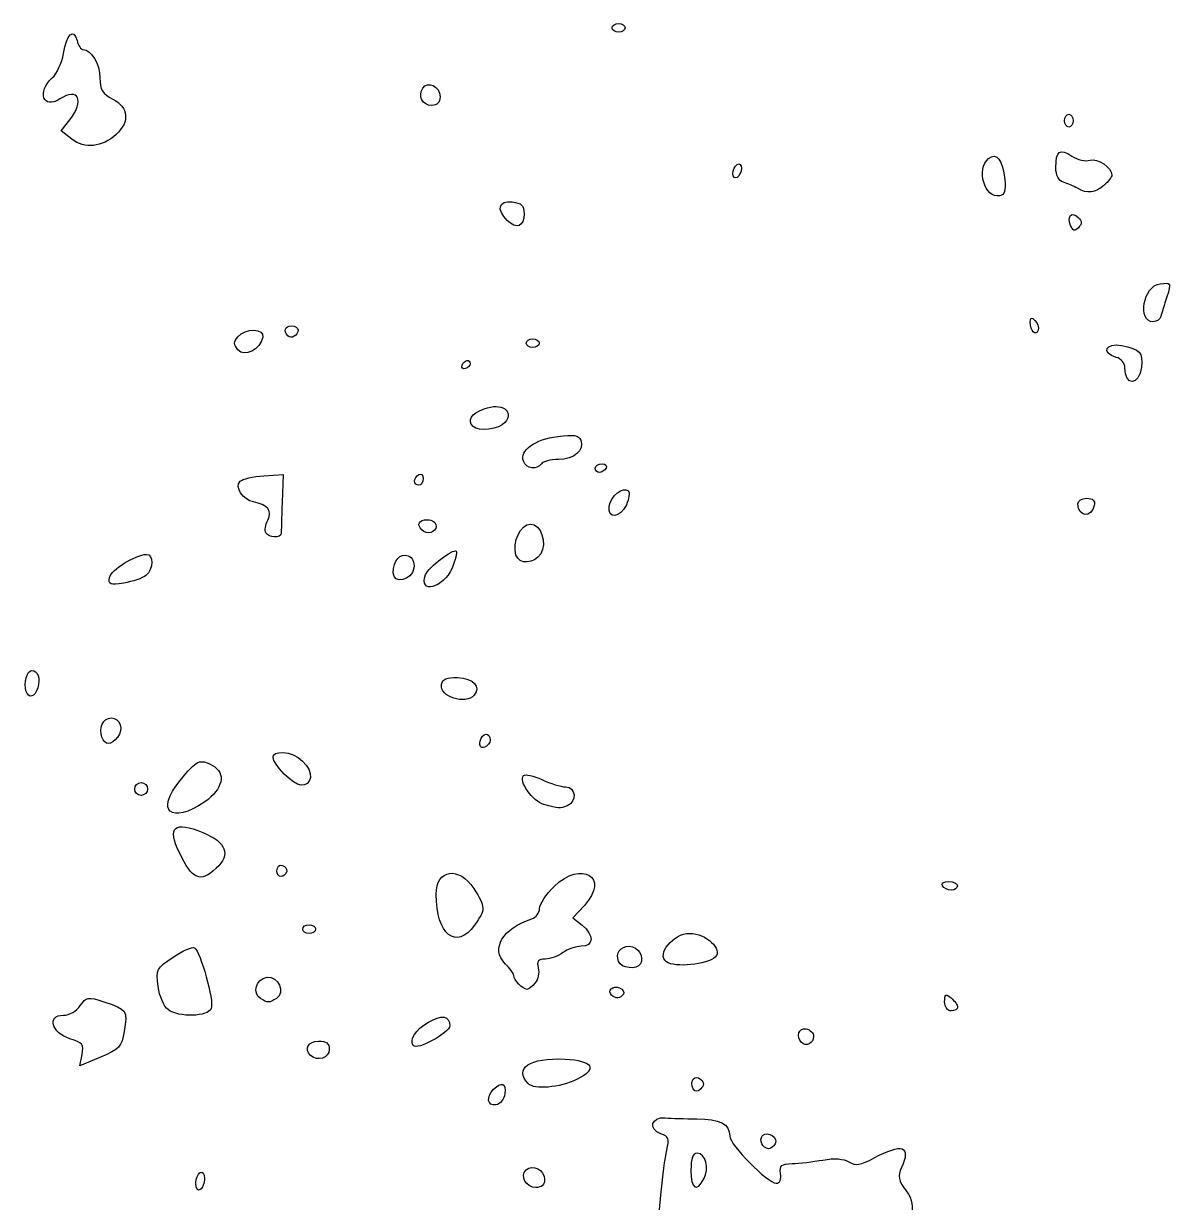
# Model space of a CAD drawing. Header units: centimetres. Extents: x -9.1 to 23.1, y -7.7 to 7.6.
# Drawn here: x 2.02 to 3.76, y 3.713 to 5.5 of the extents above; entities that cross this region are included whole.
import ezdxf

# ---------------------------------------------------------------- set-up
doc = ezdxf.new("R2010")
doc.units = ezdxf.units.CM
doc.header["$MEASUREMENT"] = 0
doc.layers.add('Layer 1', color=7, linetype='Continuous')

msp = doc.modelspace()

# ---------------------------------------------------------------- linework, layer by layer
at = {"layer": 'Layer 1'}
for points, knots in [([(2.15996, 5.33193), (2.181, 5.35107), (2.17898, 5.3731), (2.15506, 5.38547), (2.15506, 5.38547), (2.13911, 5.39372), (2.13547, 5.39974), (2.13547, 5.41783), (2.13547, 5.41783), (2.13547, 5.43842), (2.12208, 5.46058), (2.10964, 5.46058), (2.10964, 5.46058), (2.10672, 5.46058), (2.10272, 5.46675), (2.10075, 5.4743), (2.10075, 5.4743), (2.09556, 5.49416), (2.08504, 5.48415), (2.08005, 5.4546), (2.08005, 5.4546), (2.07768, 5.44057), (2.07008, 5.42397), (2.06315, 5.4177), (2.06315, 5.4177), (2.03952, 5.39631), (2.04936, 5.36911), (2.07472, 5.38572), (2.07472, 5.38572), (2.10264, 5.40401), (2.11252, 5.38325), (2.08969, 5.35422), (2.08969, 5.35422), (2.08969, 5.35422), (2.07657, 5.33754), (2.07657, 5.33754), (2.07657, 5.33754), (2.07657, 5.33754), (2.09274, 5.32482), (2.09274, 5.32482), (2.09274, 5.32482), (2.11208, 5.3096), (2.13849, 5.3124), (2.15997, 5.33193), (2.15997, 5.33193), (2.15997, 5.33193), (2.15996, 5.33193), (2.15996, 5.33193)], [0, 0, 0, 0, 0.0769231, 0.0769231, 0.0769231, 0.0769231, 0.1538462, 0.1538462, 0.1538462, 0.1538462, 0.2307692, 0.2307692, 0.2307692, 0.2307692, 0.3076923, 0.3076923, 0.3076923, 0.3076923, 0.3846154, 0.3846154, 0.3846154, 0.3846154, 0.4615385, 0.4615385, 0.4615385, 0.4615385, 0.5384615, 0.5384615, 0.5384615, 0.5384615, 0.6153846, 0.6153846, 0.6153846, 0.6153846, 0.6923077, 0.6923077, 0.6923077, 0.6923077, 0.7692308, 0.7692308, 0.7692308, 0.7692308, 0.8461538, 0.8461538, 0.8461538, 0.8461538, 1, 1, 1, 1]), ([(2.93182, 5.4935), (2.93182, 5.49708), (2.92741, 5.50003), (2.92202, 5.50003), (2.92202, 5.50003), (2.91663, 5.50003), (2.91222, 5.49711), (2.91222, 5.4935), (2.91222, 5.4935), (2.91222, 5.48992), (2.91663, 5.48697), (2.92202, 5.48697), (2.92202, 5.48697), (2.92741, 5.48697), (2.93182, 5.48989), (2.93182, 5.4935)], [0, 0, 0, 0, 0.2, 0.2, 0.2, 0.2, 0.4, 0.4, 0.4, 0.4, 0.6, 0.6, 0.6, 0.6, 1, 1, 1, 1]), ([(2.6512, 5.38913), (2.6512, 5.40492), (2.63252, 5.41403), (2.62502, 5.4019), (2.62502, 5.4019), (2.61734, 5.38948), (2.62457, 5.37586), (2.63884, 5.37586), (2.63884, 5.37586), (2.64691, 5.37586), (2.6512, 5.38046), (2.6512, 5.38912), (2.6512, 5.38912), (2.6512, 5.38912), (2.6512, 5.38913), (2.6512, 5.38913)], [0, 0, 0, 0, 0.2, 0.2, 0.2, 0.2, 0.4, 0.4, 0.4, 0.4, 0.6, 0.6, 0.6, 0.6, 1, 1, 1, 1]), ([(3.61132, 5.35281), (3.61132, 5.3582), (3.60838, 5.36261), (3.60479, 5.36261), (3.60479, 5.36261), (3.6012, 5.36261), (3.59826, 5.3582), (3.59826, 5.35281), (3.59826, 5.35281), (3.59826, 5.34742), (3.6012, 5.34302), (3.60479, 5.34302), (3.60479, 5.34302), (3.60838, 5.34302), (3.61132, 5.34743), (3.61132, 5.35281)], [0, 0, 0, 0, 0.2, 0.2, 0.2, 0.2, 0.4, 0.4, 0.4, 0.4, 0.6, 0.6, 0.6, 0.6, 1, 1, 1, 1]), ([(3.6581, 5.25469), (3.66467, 5.26063), (3.67004, 5.26777), (3.67004, 5.27055), (3.67004, 5.27055), (3.67004, 5.28183), (3.64841, 5.29636), (3.63699, 5.29274), (3.63699, 5.29274), (3.63035, 5.29064), (3.61793, 5.29348), (3.6094, 5.29907), (3.6094, 5.29907), (3.59096, 5.31115), (3.58513, 5.307), (3.58513, 5.28177), (3.58513, 5.28177), (3.58513, 5.26965), (3.58916, 5.26181), (3.59656, 5.25953), (3.59656, 5.25953), (3.60285, 5.2576), (3.6124, 5.25344), (3.61779, 5.25032), (3.61779, 5.25032), (3.63291, 5.24156), (3.64504, 5.24287), (3.6581, 5.25468), (3.6581, 5.25468), (3.6581, 5.25468), (3.6581, 5.25469), (3.6581, 5.25469)], [0, 0, 0, 0, 0.1111111, 0.1111111, 0.1111111, 0.1111111, 0.2222222, 0.2222222, 0.2222222, 0.2222222, 0.3333333, 0.3333333, 0.3333333, 0.3333333, 0.4444444, 0.4444444, 0.4444444, 0.4444444, 0.5555556, 0.5555556, 0.5555556, 0.5555556, 0.6666667, 0.6666667, 0.6666667, 0.6666667, 0.7777778, 0.7777778, 0.7777778, 0.7777778, 1, 1, 1, 1]), ([(3.50778, 5.26357), (3.50486, 5.29306), (3.4952, 5.30549), (3.48304, 5.29541), (3.48304, 5.29541), (3.46362, 5.2793), (3.47716, 5.23445), (3.5001, 5.23889), (3.5001, 5.23889), (3.50727, 5.24029), (3.5094, 5.24714), (3.50778, 5.26357)], [0, 0, 0, 0, 0.25, 0.25, 0.25, 0.25, 0.5, 0.5, 0.5, 0.5, 1, 1, 1, 1]), ([(3.10843, 5.28059), (3.10843, 5.28598), (3.10549, 5.28857), (3.1019, 5.28635), (3.1019, 5.28635), (3.09831, 5.28413), (3.09537, 5.27791), (3.09537, 5.27252), (3.09537, 5.27252), (3.09537, 5.26713), (3.09831, 5.26454), (3.1019, 5.26676), (3.1019, 5.26676), (3.10549, 5.26898), (3.10843, 5.2752), (3.10843, 5.28059)], [0, 0, 0, 0, 0.2, 0.2, 0.2, 0.2, 0.4, 0.4, 0.4, 0.4, 0.6, 0.6, 0.6, 0.6, 1, 1, 1, 1]), ([(2.77858, 5.21177), (2.77858, 5.22413), (2.77469, 5.228), (2.76062, 5.22962), (2.76062, 5.22962), (2.73986, 5.23201), (2.7363, 5.21852), (2.75321, 5.2016), (2.75321, 5.2016), (2.76718, 5.18763), (2.77858, 5.1922), (2.77858, 5.21176), (2.77858, 5.21176), (2.77858, 5.21176), (2.77858, 5.21177), (2.77858, 5.21177)], [0, 0, 0, 0, 0.2, 0.2, 0.2, 0.2, 0.4, 0.4, 0.4, 0.4, 0.6, 0.6, 0.6, 0.6, 1, 1, 1, 1]), ([(3.61923, 5.20589), (3.60925, 5.21587), (3.60189, 5.20848), (3.60742, 5.19409), (3.60742, 5.19409), (3.61069, 5.18558), (3.61352, 5.18473), (3.61933, 5.19055), (3.61933, 5.19055), (3.62514, 5.19636), (3.62512, 5.20002), (3.61921, 5.2059), (3.61921, 5.2059), (3.61921, 5.2059), (3.61923, 5.20589), (3.61923, 5.20589)], [0, 0, 0, 0, 0.2, 0.2, 0.2, 0.2, 0.4, 0.4, 0.4, 0.4, 0.6, 0.6, 0.6, 0.6, 1, 1, 1, 1]), ([(3.74433, 5.05609), (3.74547, 5.06058), (3.7496, 5.07398), (3.7535, 5.08587), (3.7535, 5.08587), (3.76042, 5.10694), (3.76016, 5.10744), (3.74309, 5.10546), (3.74309, 5.10546), (3.71782, 5.10254), (3.7082, 5.04792), (3.73295, 5.04792), (3.73295, 5.04792), (3.73807, 5.04792), (3.74318, 5.05158), (3.74432, 5.05608), (3.74432, 5.05608), (3.74432, 5.05608), (3.74433, 5.05609), (3.74433, 5.05609)], [0, 0, 0, 0, 0.1666667, 0.1666667, 0.1666667, 0.1666667, 0.3333333, 0.3333333, 0.3333333, 0.3333333, 0.5, 0.5, 0.5, 0.5, 0.6666667, 0.6666667, 0.6666667, 0.6666667, 1, 1, 1, 1]), ([(2.43588, 5.03535), (2.43588, 5.03873), (2.43147, 5.0415), (2.42608, 5.0415), (2.42608, 5.0415), (2.41598, 5.0415), (2.4131, 5.03379), (2.42046, 5.02644), (2.42046, 5.02644), (2.42568, 5.02122), (2.43588, 5.0271), (2.43588, 5.03536), (2.43588, 5.03536), (2.43588, 5.03536), (2.43588, 5.03535), (2.43588, 5.03535)], [0, 0, 0, 0, 0.2, 0.2, 0.2, 0.2, 0.4, 0.4, 0.4, 0.4, 0.6, 0.6, 0.6, 0.6, 1, 1, 1, 1]), ([(3.55344, 5.04991), (3.54811, 5.05525), (3.54617, 5.05451), (3.54617, 5.04715), (3.54617, 5.04715), (3.54617, 5.03417), (3.55495, 5.02539), (3.5582, 5.03512), (3.5582, 5.03512), (3.55958, 5.03925), (3.55743, 5.0459), (3.55344, 5.0499), (3.55344, 5.0499), (3.55344, 5.0499), (3.55344, 5.04991), (3.55344, 5.04991)], [0, 0, 0, 0, 0.2, 0.2, 0.2, 0.2, 0.4, 0.4, 0.4, 0.4, 0.6, 0.6, 0.6, 0.6, 1, 1, 1, 1]), ([(2.38248, 5.0243), (2.38524, 5.03821), (2.35583, 5.03887), (2.34445, 5.02516), (2.34445, 5.02516), (2.33796, 5.01733), (2.33799, 5.01335), (2.34457, 5.00539), (2.34457, 5.00539), (2.35441, 4.99354), (2.37877, 5.0058), (2.38246, 5.0243), (2.38246, 5.0243), (2.38246, 5.0243), (2.38248, 5.0243), (2.38248, 5.0243)], [0, 0, 0, 0, 0.2, 0.2, 0.2, 0.2, 0.4, 0.4, 0.4, 0.4, 0.6, 0.6, 0.6, 0.6, 1, 1, 1, 1]), ([(2.80164, 5.01536), (2.80164, 5.01894), (2.79723, 5.02189), (2.79184, 5.02189), (2.79184, 5.02189), (2.78645, 5.02189), (2.78204, 5.01897), (2.78204, 5.01536), (2.78204, 5.01536), (2.78204, 5.01178), (2.78645, 5.00883), (2.79184, 5.00883), (2.79184, 5.00883), (2.79723, 5.00883), (2.80164, 5.01175), (2.80164, 5.01536)], [0, 0, 0, 0, 0.2, 0.2, 0.2, 0.2, 0.4, 0.4, 0.4, 0.4, 0.6, 0.6, 0.6, 0.6, 1, 1, 1, 1]), ([(3.71479, 4.97914), (3.71736, 5.00103), (3.71275, 5.00609), (3.68489, 5.01196), (3.68489, 5.01196), (3.66076, 5.01704), (3.65309, 5.00009), (3.67673, 4.99391), (3.67673, 4.99391), (3.68409, 4.99198), (3.68979, 4.985), (3.68979, 4.97791), (3.68979, 4.97791), (3.68979, 4.94991), (3.71149, 4.95098), (3.71479, 4.97915), (3.71479, 4.97915), (3.71479, 4.97915), (3.71479, 4.97914), (3.71479, 4.97914)], [0, 0, 0, 0, 0.1666667, 0.1666667, 0.1666667, 0.1666667, 0.3333333, 0.3333333, 0.3333333, 0.3333333, 0.5, 0.5, 0.5, 0.5, 0.6666667, 0.6666667, 0.6666667, 0.6666667, 1, 1, 1, 1]), ([(2.69694, 4.98432), (2.69694, 4.99197), (2.68743, 4.99006), (2.68469, 4.98185), (2.68469, 4.98185), (2.68334, 4.97782), (2.68555, 4.9756), (2.68959, 4.97695), (2.68959, 4.97695), (2.69363, 4.97831), (2.69694, 4.9816), (2.69694, 4.9843), (2.69694, 4.9843), (2.69694, 4.9843), (2.69694, 4.98432), (2.69694, 4.98432)], [0, 0, 0, 0, 0.2, 0.2, 0.2, 0.2, 0.4, 0.4, 0.4, 0.4, 0.6, 0.6, 0.6, 0.6, 1, 1, 1, 1]), ([(2.7496, 4.89491), (2.76431, 4.91264), (2.74445, 4.92593), (2.7181, 4.91598), (2.7181, 4.91598), (2.69806, 4.90842), (2.69197, 4.89861), (2.70143, 4.88914), (2.70143, 4.88914), (2.70959, 4.88098), (2.74117, 4.88476), (2.7496, 4.89491)], [0, 0, 0, 0, 0.25, 0.25, 0.25, 0.25, 0.5, 0.5, 0.5, 0.5, 1, 1, 1, 1]), ([(2.80494, 4.83258), (2.80716, 4.83616), (2.81873, 4.83911), (2.83065, 4.83911), (2.83065, 4.83911), (2.85441, 4.83911), (2.87058, 4.85299), (2.86469, 4.86832), (2.86469, 4.86832), (2.86176, 4.87595), (2.85403, 4.87723), (2.82967, 4.87414), (2.82967, 4.87414), (2.79519, 4.86976), (2.7715, 4.85255), (2.7777, 4.83639), (2.7777, 4.83639), (2.78213, 4.82484), (2.79872, 4.82252), (2.80494, 4.8326), (2.80494, 4.8326), (2.80494, 4.8326), (2.80494, 4.83258), (2.80494, 4.83258)], [0, 0, 0, 0, 0.1428571, 0.1428571, 0.1428571, 0.1428571, 0.2857143, 0.2857143, 0.2857143, 0.2857143, 0.4285714, 0.4285714, 0.4285714, 0.4285714, 0.5714286, 0.5714286, 0.5714286, 0.5714286, 0.7142857, 0.7142857, 0.7142857, 0.7142857, 1, 1, 1, 1]), ([(2.90299, 4.82604), (2.90521, 4.82962), (2.90244, 4.83257), (2.89684, 4.83257), (2.89684, 4.83257), (2.89124, 4.83257), (2.88666, 4.82965), (2.88666, 4.82604), (2.88666, 4.82604), (2.88666, 4.82246), (2.88943, 4.81951), (2.89281, 4.81951), (2.89281, 4.81951), (2.89619, 4.81951), (2.90077, 4.82243), (2.90299, 4.82604)], [0, 0, 0, 0, 0.2, 0.2, 0.2, 0.2, 0.4, 0.4, 0.4, 0.4, 0.6, 0.6, 0.6, 0.6, 1, 1, 1, 1]), ([(2.41021, 4.72648), (2.41037, 4.72916), (2.41109, 4.75048), (2.4118, 4.77383), (2.4118, 4.77383), (2.4118, 4.77383), (2.41309, 4.81628), (2.41309, 4.81628), (2.41309, 4.81628), (2.41309, 4.81628), (2.38377, 4.81435), (2.38377, 4.81435), (2.38377, 4.81435), (2.36765, 4.81328), (2.35157, 4.80953), (2.34804, 4.806), (2.34804, 4.806), (2.33943, 4.79739), (2.35205, 4.7778), (2.36816, 4.77475), (2.36816, 4.77475), (2.3896, 4.77072), (2.39733, 4.76079), (2.38988, 4.74687), (2.38988, 4.74687), (2.3862, 4.73999), (2.38496, 4.73148), (2.38714, 4.72796), (2.38714, 4.72796), (2.39177, 4.72047), (2.40978, 4.7193), (2.41021, 4.72648)], [0, 0, 0, 0, 0.1111111, 0.1111111, 0.1111111, 0.1111111, 0.2222222, 0.2222222, 0.2222222, 0.2222222, 0.3333333, 0.3333333, 0.3333333, 0.3333333, 0.4444444, 0.4444444, 0.4444444, 0.4444444, 0.5555556, 0.5555556, 0.5555556, 0.5555556, 0.6666667, 0.6666667, 0.6666667, 0.6666667, 0.7777778, 0.7777778, 0.7777778, 0.7777778, 1, 1, 1, 1]), ([(2.62557, 4.8101), (2.62557, 4.8157), (2.62263, 4.81847), (2.61904, 4.81625), (2.61904, 4.81625), (2.61545, 4.81403), (2.61251, 4.80945), (2.61251, 4.80607), (2.61251, 4.80607), (2.61251, 4.80269), (2.61545, 4.79992), (2.61904, 4.79992), (2.61904, 4.79992), (2.62263, 4.79992), (2.62557, 4.8045), (2.62557, 4.8101)], [0, 0, 0, 0, 0.2, 0.2, 0.2, 0.2, 0.4, 0.4, 0.4, 0.4, 0.6, 0.6, 0.6, 0.6, 1, 1, 1, 1]), ([(2.93385, 4.77055), (2.93795, 4.77955), (2.93921, 4.78899), (2.93666, 4.79154), (2.93666, 4.79154), (2.92921, 4.799), (2.90997, 4.78351), (2.9077, 4.76822), (2.9077, 4.76822), (2.90473, 4.74827), (2.9245, 4.75003), (2.93385, 4.77057), (2.93385, 4.77057), (2.93385, 4.77057), (2.93385, 4.77055), (2.93385, 4.77055)], [0, 0, 0, 0, 0.2, 0.2, 0.2, 0.2, 0.4, 0.4, 0.4, 0.4, 0.6, 0.6, 0.6, 0.6, 1, 1, 1, 1]), ([(3.64342, 4.76944), (3.64484, 4.77678), (3.64112, 4.78033), (3.63199, 4.78033), (3.63199, 4.78033), (3.62454, 4.78033), (3.61845, 4.77642), (3.61845, 4.77162), (3.61845, 4.77162), (3.61845, 4.75162), (3.63961, 4.74977), (3.64342, 4.76944)], [0, 0, 0, 0, 0.25, 0.25, 0.25, 0.25, 0.5, 0.5, 0.5, 0.5, 1, 1, 1, 1]), ([(2.64529, 4.73789), (2.64529, 4.74333), (2.63948, 4.74769), (2.63223, 4.74769), (2.63223, 4.74769), (2.61922, 4.74769), (2.61524, 4.74073), (2.62352, 4.73245), (2.62352, 4.73245), (2.63147, 4.7245), (2.64529, 4.72795), (2.64529, 4.73789)], [0, 0, 0, 0, 0.25, 0.25, 0.25, 0.25, 0.5, 0.5, 0.5, 0.5, 1, 1, 1, 1]), ([(2.80387, 4.6961), (2.81392, 4.71215), (2.80408, 4.74119), (2.78859, 4.74119), (2.78859, 4.74119), (2.7734, 4.74119), (2.7603, 4.71347), (2.76641, 4.69423), (2.76641, 4.69423), (2.77115, 4.67928), (2.79405, 4.68042), (2.80386, 4.69608), (2.80386, 4.69608), (2.80386, 4.69608), (2.80387, 4.6961), (2.80387, 4.6961)], [0, 0, 0, 0, 0.2, 0.2, 0.2, 0.2, 0.4, 0.4, 0.4, 0.4, 0.6, 0.6, 0.6, 0.6, 1, 1, 1, 1]), ([(2.66939, 4.67428), (2.67459, 4.68672), (2.67743, 4.6983), (2.6757, 4.70003), (2.6757, 4.70003), (2.67122, 4.70451), (2.63369, 4.67572), (2.62938, 4.66451), (2.62938, 4.66451), (2.61773, 4.63416), (2.65659, 4.64365), (2.66938, 4.67428), (2.66938, 4.67428), (2.66938, 4.67428), (2.66939, 4.67428), (2.66939, 4.67428)], [0, 0, 0, 0, 0.2, 0.2, 0.2, 0.2, 0.4, 0.4, 0.4, 0.4, 0.6, 0.6, 0.6, 0.6, 1, 1, 1, 1]), ([(2.20512, 4.66331), (2.21652, 4.67278), (2.21728, 4.6956), (2.20617, 4.69517), (2.20617, 4.69517), (2.18855, 4.69451), (2.15233, 4.67192), (2.15008, 4.66021), (2.15008, 4.66021), (2.14799, 4.64935), (2.15063, 4.64832), (2.1718, 4.65175), (2.1718, 4.65175), (2.18506, 4.65389), (2.20005, 4.6591), (2.20512, 4.66331)], [0, 0, 0, 0, 0.2, 0.2, 0.2, 0.2, 0.4, 0.4, 0.4, 0.4, 0.6, 0.6, 0.6, 0.6, 1, 1, 1, 1]), ([(2.61159, 4.67428), (2.61289, 4.68342), (2.60954, 4.69059), (2.60277, 4.69319), (2.60277, 4.69319), (2.59071, 4.69782), (2.58037, 4.68593), (2.58021, 4.66726), (2.58021, 4.66726), (2.58005, 4.64903), (2.60892, 4.65549), (2.61159, 4.67428)], [0, 0, 0, 0, 0.25, 0.25, 0.25, 0.25, 0.5, 0.5, 0.5, 0.5, 1, 1, 1, 1]), ([(2.04126, 4.49303), (2.04558, 4.50663), (2.04105, 4.51921), (2.03186, 4.51921), (2.03186, 4.51921), (2.02515, 4.51921), (2.01961, 4.49914), (2.02329, 4.48818), (2.02329, 4.48818), (2.02742, 4.47589), (2.03661, 4.47837), (2.04126, 4.49302), (2.04126, 4.49302), (2.04126, 4.49302), (2.04126, 4.49303), (2.04126, 4.49303)], [0, 0, 0, 0, 0.2, 0.2, 0.2, 0.2, 0.4, 0.4, 0.4, 0.4, 0.6, 0.6, 0.6, 0.6, 1, 1, 1, 1]), ([(2.70311, 4.48188), (2.71382, 4.49479), (2.7019, 4.50718), (2.67765, 4.50836), (2.67765, 4.50836), (2.6615, 4.50914), (2.65515, 4.50643), (2.65341, 4.49796), (2.65341, 4.49796), (2.64963, 4.47955), (2.69026, 4.46641), (2.7031, 4.48188), (2.7031, 4.48188), (2.7031, 4.48188), (2.70311, 4.48188), (2.70311, 4.48188)], [0, 0, 0, 0, 0.2, 0.2, 0.2, 0.2, 0.4, 0.4, 0.4, 0.4, 0.6, 0.6, 0.6, 0.6, 1, 1, 1, 1]), ([(2.16218, 4.41777), (2.17209, 4.42971), (2.1663, 4.44724), (2.15245, 4.44724), (2.15245, 4.44724), (2.14047, 4.44724), (2.13313, 4.43181), (2.13848, 4.41785), (2.13848, 4.41785), (2.14326, 4.4054), (2.15189, 4.40537), (2.16217, 4.41785), (2.16217, 4.41785), (2.16217, 4.41785), (2.16218, 4.41777), (2.16218, 4.41777)], [0, 0, 0, 0, 0.2, 0.2, 0.2, 0.2, 0.4, 0.4, 0.4, 0.4, 0.6, 0.6, 0.6, 0.6, 1, 1, 1, 1]), ([(2.72721, 4.41347), (2.72721, 4.42626), (2.71448, 4.42517), (2.71198, 4.41215), (2.71198, 4.41215), (2.71045, 4.40422), (2.7127, 4.40099), (2.71842, 4.4029), (2.71842, 4.4029), (2.72325, 4.40451), (2.72721, 4.40926), (2.72721, 4.41345), (2.72721, 4.41345), (2.72721, 4.41345), (2.72721, 4.41347), (2.72721, 4.41347)], [0, 0, 0, 0, 0.2, 0.2, 0.2, 0.2, 0.4, 0.4, 0.4, 0.4, 0.6, 0.6, 0.6, 0.6, 1, 1, 1, 1]), ([(2.29445, 4.32007), (2.32201, 4.33879), (2.32734, 4.3638), (2.30619, 4.37512), (2.30619, 4.37512), (2.28657, 4.38562), (2.28286, 4.38389), (2.25695, 4.35227), (2.25695, 4.35227), (2.21889, 4.30582), (2.24301, 4.28511), (2.29445, 4.32007)], [0, 0, 0, 0, 0.25, 0.25, 0.25, 0.25, 0.5, 0.5, 0.5, 0.5, 1, 1, 1, 1]), ([(2.45459, 4.35707), (2.45754, 4.37238), (2.43301, 4.39495), (2.41344, 4.39495), (2.41344, 4.39495), (2.39233, 4.39495), (2.39279, 4.38562), (2.41507, 4.36209), (2.41507, 4.36209), (2.43444, 4.34164), (2.4512, 4.3395), (2.45458, 4.35707), (2.45458, 4.35707), (2.45458, 4.35707), (2.45459, 4.35707), (2.45459, 4.35707)], [0, 0, 0, 0, 0.2, 0.2, 0.2, 0.2, 0.4, 0.4, 0.4, 0.4, 0.6, 0.6, 0.6, 0.6, 1, 1, 1, 1]), ([(2.84407, 4.31401), (2.85925, 4.31984), (2.85725, 4.3427), (2.84156, 4.3427), (2.84156, 4.3427), (2.8345, 4.3427), (2.81837, 4.34764), (2.80572, 4.35367), (2.80572, 4.35367), (2.79307, 4.3597), (2.78056, 4.36248), (2.77791, 4.35983), (2.77791, 4.35983), (2.76979, 4.35171), (2.79159, 4.32065), (2.80878, 4.31587), (2.80878, 4.31587), (2.83128, 4.30961), (2.83243, 4.30955), (2.84407, 4.31402), (2.84407, 4.31402), (2.84407, 4.31402), (2.84407, 4.31401), (2.84407, 4.31401)], [0, 0, 0, 0, 0.1428571, 0.1428571, 0.1428571, 0.1428571, 0.2857143, 0.2857143, 0.2857143, 0.2857143, 0.4285714, 0.4285714, 0.4285714, 0.4285714, 0.5714286, 0.5714286, 0.5714286, 0.5714286, 0.7142857, 0.7142857, 0.7142857, 0.7142857, 1, 1, 1, 1]), ([(2.20771, 4.33943), (2.20771, 4.34482), (2.2033, 4.34922), (2.19791, 4.34922), (2.19791, 4.34922), (2.19252, 4.34922), (2.18811, 4.34481), (2.18811, 4.33943), (2.18811, 4.33943), (2.18811, 4.33405), (2.19252, 4.32963), (2.19791, 4.32963), (2.19791, 4.32963), (2.2033, 4.32963), (2.20771, 4.33404), (2.20771, 4.33943)], [0, 0, 0, 0, 0.2, 0.2, 0.2, 0.2, 0.4, 0.4, 0.4, 0.4, 0.6, 0.6, 0.6, 0.6, 1, 1, 1, 1]), ([(2.31163, 4.21922), (2.33426, 4.24031), (2.32752, 4.25852), (2.29159, 4.27338), (2.29159, 4.27338), (2.24817, 4.29134), (2.23696, 4.28182), (2.25584, 4.24303), (2.25584, 4.24303), (2.27607, 4.20147), (2.28739, 4.19664), (2.31163, 4.21923), (2.31163, 4.21923), (2.31163, 4.21923), (2.31163, 4.21922), (2.31163, 4.21922)], [0, 0, 0, 0, 0.2, 0.2, 0.2, 0.2, 0.4, 0.4, 0.4, 0.4, 0.6, 0.6, 0.6, 0.6, 1, 1, 1, 1]), ([(2.41862, 4.21481), (2.41952, 4.2181), (2.41658, 4.22202), (2.41209, 4.22352), (2.41209, 4.22352), (2.4076, 4.225), (2.40393, 4.22134), (2.40393, 4.21536), (2.40393, 4.21536), (2.40393, 4.2043), (2.41564, 4.20387), (2.41862, 4.21482), (2.41862, 4.21482), (2.41862, 4.21482), (2.41862, 4.21481), (2.41862, 4.21481)], [0, 0, 0, 0, 0.2, 0.2, 0.2, 0.2, 0.4, 0.4, 0.4, 0.4, 0.6, 0.6, 0.6, 0.6, 1, 1, 1, 1]), ([(2.70357, 4.13302), (2.72048, 4.15677), (2.72041, 4.16017), (2.70238, 4.18843), (2.70238, 4.18843), (2.68024, 4.22314), (2.64519, 4.21778), (2.64527, 4.17969), (2.64527, 4.17969), (2.64539, 4.11856), (2.67589, 4.09416), (2.70357, 4.13302)], [0, 0, 0, 0, 0.25, 0.25, 0.25, 0.25, 0.5, 0.5, 0.5, 0.5, 1, 1, 1, 1]), ([(2.79553, 4.04542), (2.79999, 4.05079), (2.80209, 4.06107), (2.80021, 4.06828), (2.80021, 4.06828), (2.79758, 4.07836), (2.80005, 4.08143), (2.81087, 4.08159), (2.81087, 4.08159), (2.81862, 4.08159), (2.83066, 4.08611), (2.83763, 4.09138), (2.83763, 4.09138), (2.8446, 4.09665), (2.85709, 4.10097), (2.86539, 4.10097), (2.86539, 4.10097), (2.88462, 4.10097), (2.88525, 4.11787), (2.86658, 4.13298), (2.86658, 4.13298), (2.86658, 4.13298), (2.85269, 4.14423), (2.85269, 4.14423), (2.85269, 4.14423), (2.85269, 4.14423), (2.87013, 4.16305), (2.87013, 4.16305), (2.87013, 4.16305), (2.90924, 4.20525), (2.86597, 4.23216), (2.82416, 4.19163), (2.82416, 4.19163), (2.81202, 4.17987), (2.8021, 4.16485), (2.8021, 4.15826), (2.8021, 4.15826), (2.8021, 4.15167), (2.79696, 4.14463), (2.79067, 4.14262), (2.79067, 4.14262), (2.74591, 4.12831), (2.7274, 4.09729), (2.7501, 4.07459), (2.7501, 4.07459), (2.75715, 4.06754), (2.76291, 4.05943), (2.76291, 4.05655), (2.76291, 4.05655), (2.76291, 4.05019), (2.77689, 4.03565), (2.78301, 4.03565), (2.78301, 4.03565), (2.78544, 4.03565), (2.79108, 4.04004), (2.79554, 4.04542), (2.79554, 4.04542), (2.79554, 4.04542), (2.79553, 4.04542), (2.79553, 4.04542)], [0, 0, 0, 0, 0.0625, 0.0625, 0.0625, 0.0625, 0.125, 0.125, 0.125, 0.125, 0.1875, 0.1875, 0.1875, 0.1875, 0.25, 0.25, 0.25, 0.25, 0.3125, 0.3125, 0.3125, 0.3125, 0.375, 0.375, 0.375, 0.375, 0.4375, 0.4375, 0.4375, 0.4375, 0.5, 0.5, 0.5, 0.5, 0.5625, 0.5625, 0.5625, 0.5625, 0.625, 0.625, 0.625, 0.625, 0.6875, 0.6875, 0.6875, 0.6875, 0.75, 0.75, 0.75, 0.75, 0.8125, 0.8125, 0.8125, 0.8125, 0.875, 0.875, 0.875, 0.875, 1, 1, 1, 1]), ([(3.43595, 4.19251), (3.43595, 4.19609), (3.4299, 4.19904), (3.4225, 4.19904), (3.4225, 4.19904), (3.4151, 4.19904), (3.41087, 4.19612), (3.41309, 4.19251), (3.41309, 4.19251), (3.41531, 4.18893), (3.42136, 4.18598), (3.42654, 4.18598), (3.42654, 4.18598), (3.43172, 4.18598), (3.43595, 4.1889), (3.43595, 4.19251)], [0, 0, 0, 0, 0.2, 0.2, 0.2, 0.2, 0.4, 0.4, 0.4, 0.4, 0.6, 0.6, 0.6, 0.6, 1, 1, 1, 1]), ([(2.46252, 4.12711), (2.46252, 4.13069), (2.45811, 4.13364), (2.45272, 4.13364), (2.45272, 4.13364), (2.44733, 4.13364), (2.44292, 4.13072), (2.44292, 4.12711), (2.44292, 4.12711), (2.44292, 4.12353), (2.44733, 4.12058), (2.45272, 4.12058), (2.45272, 4.12058), (2.45811, 4.12058), (2.46252, 4.1235), (2.46252, 4.12711)], [0, 0, 0, 0, 0.2, 0.2, 0.2, 0.2, 0.4, 0.4, 0.4, 0.4, 0.6, 0.6, 0.6, 0.6, 1, 1, 1, 1]), ([(3.06868, 4.08465), (3.08083, 4.09603), (3.05424, 4.12059), (3.02978, 4.12059), (3.02978, 4.12059), (3.00486, 4.12059), (2.97892, 4.0888), (2.99453, 4.07739), (2.99453, 4.07739), (3.00722, 4.06811), (3.05612, 4.0729), (3.06868, 4.08465)], [0, 0, 0, 0, 0.25, 0.25, 0.25, 0.25, 0.5, 0.5, 0.5, 0.5, 1, 1, 1, 1]), ([(2.30433, 4.00675), (2.30871, 4.01817), (2.28798, 4.093), (2.27887, 4.09863), (2.27887, 4.09863), (2.27569, 4.10061), (2.26115, 4.0943), (2.24656, 4.08465), (2.24656, 4.08465), (2.2212, 4.06787), (2.22019, 4.06591), (2.22364, 4.04017), (2.22364, 4.04017), (2.22562, 4.02537), (2.23242, 4.00947), (2.23873, 4.00486), (2.23873, 4.00486), (2.25534, 3.99271), (2.29942, 3.99399), (2.30432, 4.00675), (2.30432, 4.00675), (2.30432, 4.00675), (2.30433, 4.00675), (2.30433, 4.00675)], [0, 0, 0, 0, 0.1428571, 0.1428571, 0.1428571, 0.1428571, 0.2857143, 0.2857143, 0.2857143, 0.2857143, 0.4285714, 0.4285714, 0.4285714, 0.4285714, 0.5714286, 0.5714286, 0.5714286, 0.5714286, 0.7142857, 0.7142857, 0.7142857, 0.7142857, 1, 1, 1, 1]), ([(2.95506, 4.07428), (2.96137, 4.08449), (2.95132, 4.10099), (2.93878, 4.10099), (2.93878, 4.10099), (2.92438, 4.10099), (2.917, 4.09081), (2.92198, 4.07782), (2.92198, 4.07782), (2.92599, 4.06737), (2.94925, 4.06488), (2.95506, 4.07428)], [0, 0, 0, 0, 0.25, 0.25, 0.25, 0.25, 0.5, 0.5, 0.5, 0.5, 1, 1, 1, 1]), ([(2.40306, 4.02188), (2.41724, 4.03086), (2.40589, 4.05644), (2.3888, 4.054), (2.3888, 4.054), (2.37255, 4.05165), (2.36587, 4.03008), (2.37885, 4.02184), (2.37885, 4.02184), (2.38981, 4.01489), (2.39204, 4.0149), (2.40305, 4.02184), (2.40305, 4.02184), (2.40305, 4.02184), (2.40306, 4.02188), (2.40306, 4.02188)], [0, 0, 0, 0, 0.2, 0.2, 0.2, 0.2, 0.4, 0.4, 0.4, 0.4, 0.6, 0.6, 0.6, 0.6, 1, 1, 1, 1]), ([(2.92933, 4.02843), (2.93132, 4.03164), (2.92865, 4.03592), (2.92339, 4.03794), (2.92339, 4.03794), (2.91318, 4.04185), (2.90447, 4.03371), (2.91142, 4.02676), (2.91142, 4.02676), (2.91732, 4.02086), (2.92509, 4.02158), (2.92932, 4.02845), (2.92932, 4.02845), (2.92932, 4.02845), (2.92933, 4.02843), (2.92933, 4.02843)], [0, 0, 0, 0, 0.2, 0.2, 0.2, 0.2, 0.4, 0.4, 0.4, 0.4, 0.6, 0.6, 0.6, 0.6, 1, 1, 1, 1]), ([(2.17223, 3.97178), (2.17732, 4.00363), (2.17626, 4.00523), (2.14269, 4.01631), (2.14269, 4.01631), (2.11657, 4.02493), (2.11476, 4.02467), (2.10564, 4.01093), (2.10564, 4.01093), (2.10009, 4.00258), (2.08932, 3.99649), (2.08007, 3.99649), (2.08007, 3.99649), (2.0545, 3.99649), (2.06216, 3.96889), (2.09, 3.9607), (2.09, 3.9607), (2.10905, 3.9551), (2.11131, 3.95215), (2.10826, 3.9369), (2.10826, 3.9369), (2.10826, 3.9369), (2.10478, 3.91949), (2.10478, 3.91949), (2.10478, 3.91949), (2.10478, 3.91949), (2.13646, 3.93287), (2.13646, 3.93287), (2.13646, 3.93287), (2.16504, 3.94495), (2.16854, 3.94876), (2.17222, 3.97177), (2.17222, 3.97177), (2.17222, 3.97177), (2.17223, 3.97178), (2.17223, 3.97178)], [0, 0, 0, 0, 0.1, 0.1, 0.1, 0.1, 0.2, 0.2, 0.2, 0.2, 0.3, 0.3, 0.3, 0.3, 0.4, 0.4, 0.4, 0.4, 0.5, 0.5, 0.5, 0.5, 0.6, 0.6, 0.6, 0.6, 0.7, 0.7, 0.7, 0.7, 0.8, 0.8, 0.8, 0.8, 1, 1, 1, 1]), ([(3.43609, 4.00873), (3.43609, 4.01186), (3.43168, 4.01812), (3.42629, 4.02259), (3.42629, 4.02259), (3.41811, 4.02938), (3.41649, 4.02844), (3.41649, 4.01686), (3.41649, 4.01686), (3.41649, 4.00889), (3.42066, 4.003), (3.42629, 4.003), (3.42629, 4.003), (3.43168, 4.003), (3.43609, 4.00559), (3.43609, 4.00873)], [0, 0, 0, 0, 0.2, 0.2, 0.2, 0.2, 0.4, 0.4, 0.4, 0.4, 0.6, 0.6, 0.6, 0.6, 1, 1, 1, 1]), ([(2.666, 3.98046), (2.666, 3.99563), (2.65364, 3.99767), (2.63356, 3.9858), (2.63356, 3.9858), (2.61343, 3.97391), (2.60462, 3.96028), (2.6107, 3.95043), (2.6107, 3.95043), (2.61564, 3.94243), (2.666, 3.96977), (2.666, 3.98046)], [0, 0, 0, 0, 0.25, 0.25, 0.25, 0.25, 0.5, 0.5, 0.5, 0.5, 1, 1, 1, 1]), ([(3.2178, 3.9643), (3.2178, 3.96934), (3.21266, 3.97446), (3.20637, 3.97567), (3.20637, 3.97567), (3.19511, 3.97785), (3.19046, 3.96398), (3.19943, 3.95501), (3.19943, 3.95501), (3.20628, 3.94816), (3.2178, 3.95398), (3.2178, 3.96431), (3.2178, 3.96431), (3.2178, 3.96431), (3.2178, 3.9643), (3.2178, 3.9643)], [0, 0, 0, 0, 0.2, 0.2, 0.2, 0.2, 0.4, 0.4, 0.4, 0.4, 0.6, 0.6, 0.6, 0.6, 1, 1, 1, 1]), ([(2.48321, 3.94426), (2.48321, 3.95384), (2.47886, 3.95732), (2.46688, 3.95732), (2.46688, 3.95732), (2.45151, 3.95732), (2.44499, 3.94546), (2.45491, 3.93555), (2.45491, 3.93555), (2.46465, 3.92581), (2.48321, 3.93152), (2.48321, 3.94426)], [0, 0, 0, 0, 0.25, 0.25, 0.25, 0.25, 0.5, 0.5, 0.5, 0.5, 1, 1, 1, 1]), ([(2.85925, 3.89952), (2.89108, 3.91477), (2.88317, 3.92764), (2.8406, 3.92987), (2.8406, 3.92987), (2.78739, 3.93267), (2.76232, 3.91595), (2.78491, 3.89277), (2.78491, 3.89277), (2.79451, 3.88293), (2.83166, 3.88631), (2.85925, 3.89953), (2.85925, 3.89953), (2.85925, 3.89953), (2.85925, 3.89952), (2.85925, 3.89952)], [0, 0, 0, 0, 0.2, 0.2, 0.2, 0.2, 0.4, 0.4, 0.4, 0.4, 0.6, 0.6, 0.6, 0.6, 1, 1, 1, 1]), ([(3.04669, 3.89909), (3.03802, 3.90776), (3.02841, 3.89588), (3.0352, 3.88489), (3.0352, 3.88489), (3.03836, 3.87978), (3.04158, 3.87978), (3.04669, 3.88489), (3.04669, 3.88489), (3.0518, 3.89), (3.0518, 3.89398), (3.04669, 3.89909)], [0, 0, 0, 0, 0.25, 0.25, 0.25, 0.25, 0.5, 0.5, 0.5, 0.5, 1, 1, 1, 1]), ([(2.74956, 3.87737), (2.75185, 3.89345), (2.74461, 3.89632), (2.73245, 3.88416), (2.73245, 3.88416), (2.72075, 3.87246), (2.72294, 3.85807), (2.73604, 3.86056), (2.73604, 3.86056), (2.74233, 3.86175), (2.74841, 3.86932), (2.74956, 3.87737)], [0, 0, 0, 0, 0.25, 0.25, 0.25, 0.25, 0.5, 0.5, 0.5, 0.5, 1, 1, 1, 1]), ([(3.00431, 3.4751), (3.00862, 3.47941), (3.01219, 3.48896), (3.01225, 3.49632), (3.01225, 3.49632), (3.01241, 3.51906), (3.02407, 3.53165), (3.03219, 3.51788), (3.03219, 3.51788), (3.04284, 3.49981), (3.06128, 3.50442), (3.08446, 3.53094), (3.08446, 3.53094), (3.10972, 3.55983), (3.13134, 3.57398), (3.16998, 3.58689), (3.16998, 3.58689), (3.18555, 3.5921), (3.20123, 3.60184), (3.20482, 3.60855), (3.20482, 3.60855), (3.2214, 3.6395), (3.222, 3.6396), (3.24454, 3.615), (3.24454, 3.615), (3.27893, 3.57746), (3.31656, 3.58719), (3.30811, 3.63142), (3.30811, 3.63142), (3.30531, 3.64606), (3.30844, 3.65023), (3.32994, 3.66074), (3.32994, 3.66074), (3.36655, 3.67862), (3.37713, 3.70444), (3.35828, 3.72994), (3.35828, 3.72994), (3.3462, 3.74628), (3.345, 3.75217), (3.35105, 3.76545), (3.35105, 3.76545), (3.36595, 3.79816), (3.35229, 3.80295), (3.30951, 3.78002), (3.30951, 3.78002), (3.28859, 3.76881), (3.28146, 3.76767), (3.2714, 3.77395), (3.2714, 3.77395), (3.26343, 3.77893), (3.24939, 3.77999), (3.23192, 3.77691), (3.23192, 3.77691), (3.21701, 3.77428), (3.196, 3.77188), (3.18522, 3.77155), (3.18522, 3.77155), (3.16879, 3.77106), (3.16596, 3.76859), (3.16767, 3.75625), (3.16767, 3.75625), (3.1689, 3.74741), (3.1663, 3.74159), (3.16114, 3.74163), (3.16114, 3.74163), (3.14797, 3.74163), (3.09052, 3.79994), (3.09052, 3.81316), (3.09052, 3.81316), (3.09052, 3.83161), (3.07532, 3.83962), (3.04082, 3.83935), (3.04082, 3.83935), (3.02325, 3.83935), (3.00163, 3.83993), (2.99276, 3.84096), (2.99276, 3.84096), (2.97187, 3.84335), (2.96624, 3.82296), (2.98605, 3.81667), (2.98605, 3.81667), (2.99778, 3.81296), (2.99916, 3.80914), (2.99515, 3.79162), (2.99515, 3.79162), (2.99255, 3.78026), (2.9887, 3.75185), (2.98659, 3.72851), (2.98659, 3.72851), (2.98659, 3.72851), (2.98275, 3.68606), (2.98275, 3.68606), (2.98275, 3.68606), (2.98275, 3.68606), (2.96316, 3.68824), (2.96316, 3.68824), (2.96316, 3.68824), (2.9046, 3.69483), (2.88469, 3.69211), (2.85752, 3.67387), (2.85752, 3.67387), (2.81287, 3.64389), (2.81459, 3.6244), (2.86193, 3.62399), (2.86193, 3.62399), (2.89935, 3.62358), (2.91697, 3.59963), (2.89809, 3.57466), (2.89809, 3.57466), (2.886, 3.55868), (2.88563, 3.55214), (2.8968, 3.55214), (2.8968, 3.55214), (2.90161, 3.55214), (2.9091, 3.55993), (2.91344, 3.56946), (2.91344, 3.56946), (2.91893, 3.58151), (2.92341, 3.58471), (2.92816, 3.57996), (2.92816, 3.57996), (2.9329, 3.57522), (2.93274, 3.56894), (2.92762, 3.55937), (2.92762, 3.55937), (2.91966, 3.5445), (2.92516, 3.52823), (2.94322, 3.51325), (2.94322, 3.51325), (2.9488, 3.50861), (2.95337, 3.49945), (2.95337, 3.49288), (2.95337, 3.49288), (2.95337, 3.47176), (2.98866, 3.45942), (3.00431, 3.47507), (3.00431, 3.47507), (3.00431, 3.47507), (3.00431, 3.4751), (3.00431, 3.4751)], [0, 0, 0, 0, 0.0277778, 0.0277778, 0.0277778, 0.0277778, 0.0555556, 0.0555556, 0.0555556, 0.0555556, 0.0833333, 0.0833333, 0.0833333, 0.0833333, 0.1111111, 0.1111111, 0.1111111, 0.1111111, 0.1388889, 0.1388889, 0.1388889, 0.1388889, 0.1666667, 0.1666667, 0.1666667, 0.1666667, 0.1944444, 0.1944444, 0.1944444, 0.1944444, 0.2222222, 0.2222222, 0.2222222, 0.2222222, 0.25, 0.25, 0.25, 0.25, 0.2777778, 0.2777778, 0.2777778, 0.2777778, 0.3055556, 0.3055556, 0.3055556, 0.3055556, 0.3333333, 0.3333333, 0.3333333, 0.3333333, 0.3611111, 0.3611111, 0.3611111, 0.3611111, 0.3888889, 0.3888889, 0.3888889, 0.3888889, 0.4166667, 0.4166667, 0.4166667, 0.4166667, 0.4444444, 0.4444444, 0.4444444, 0.4444444, 0.4722222, 0.4722222, 0.4722222, 0.4722222, 0.5, 0.5, 0.5, 0.5, 0.5277778, 0.5277778, 0.5277778, 0.5277778, 0.5555556, 0.5555556, 0.5555556, 0.5555556, 0.5833333, 0.5833333, 0.5833333, 0.5833333, 0.6111111, 0.6111111, 0.6111111, 0.6111111, 0.6388889, 0.6388889, 0.6388889, 0.6388889, 0.6666667, 0.6666667, 0.6666667, 0.6666667, 0.6944444, 0.6944444, 0.6944444, 0.6944444, 0.7222222, 0.7222222, 0.7222222, 0.7222222, 0.75, 0.75, 0.75, 0.75, 0.7777778, 0.7777778, 0.7777778, 0.7777778, 0.8055556, 0.8055556, 0.8055556, 0.8055556, 0.8333333, 0.8333333, 0.8333333, 0.8333333, 0.8611111, 0.8611111, 0.8611111, 0.8611111, 0.8888889, 0.8888889, 0.8888889, 0.8888889, 0.9166667, 0.9166667, 0.9166667, 0.9166667, 0.9444444, 0.9444444, 0.9444444, 0.9444444, 1, 1, 1, 1]), ([(3.15957, 3.80128), (3.1652, 3.81039), (3.1482, 3.82163), (3.14048, 3.81391), (3.14048, 3.81391), (3.1342, 3.80763), (3.14023, 3.79402), (3.14933, 3.79402), (3.14933, 3.79402), (3.1525, 3.79402), (3.15711, 3.79727), (3.15958, 3.80128), (3.15958, 3.80128), (3.15958, 3.80128), (3.15957, 3.80128), (3.15957, 3.80128)], [0, 0, 0, 0, 0.2, 0.2, 0.2, 0.2, 0.4, 0.4, 0.4, 0.4, 0.6, 0.6, 0.6, 0.6, 1, 1, 1, 1]), ([(3.03174, 3.76116), (3.03174, 3.77948), (3.03454, 3.78728), (3.0411, 3.78728), (3.0411, 3.78728), (3.05401, 3.78728), (3.06009, 3.76445), (3.05147, 3.74834), (3.05147, 3.74834), (3.0402, 3.72727), (3.03174, 3.73277), (3.03174, 3.76116)], [0, 0, 0, 0, 0.25, 0.25, 0.25, 0.25, 0.5, 0.5, 0.5, 0.5, 1, 1, 1, 1]), ([(2.29397, 3.74904), (2.29397, 3.75622), (2.29103, 3.76029), (2.28744, 3.75807), (2.28744, 3.75807), (2.28385, 3.75585), (2.28091, 3.74815), (2.28091, 3.74097), (2.28091, 3.74097), (2.28091, 3.73379), (2.28385, 3.72973), (2.28744, 3.73195), (2.28744, 3.73195), (2.29103, 3.73417), (2.29397, 3.74186), (2.29397, 3.74905), (2.29397, 3.74905), (2.29397, 3.74905), (2.29397, 3.74904), (2.29397, 3.74904)], [0, 0, 0, 0, 0.1666667, 0.1666667, 0.1666667, 0.1666667, 0.3333333, 0.3333333, 0.3333333, 0.3333333, 0.5, 0.5, 0.5, 0.5, 0.6666667, 0.6666667, 0.6666667, 0.6666667, 1, 1, 1, 1]), ([(2.80983, 3.74756), (2.80983, 3.76175), (2.79112, 3.77135), (2.78175, 3.76197), (2.78175, 3.76197), (2.77213, 3.75235), (2.78163, 3.73519), (2.79657, 3.73519), (2.79657, 3.73519), (2.80523, 3.73519), (2.80984, 3.73948), (2.80984, 3.74755), (2.80984, 3.74755), (2.80984, 3.74755), (2.80983, 3.74756), (2.80983, 3.74756)], [0, 0, 0, 0, 0.2, 0.2, 0.2, 0.2, 0.4, 0.4, 0.4, 0.4, 0.6, 0.6, 0.6, 0.6, 1, 1, 1, 1])]:
    msp.add_open_spline(points, degree=3, knots=knots, dxfattribs=at)

doc.saveas('drawing.dxf')
